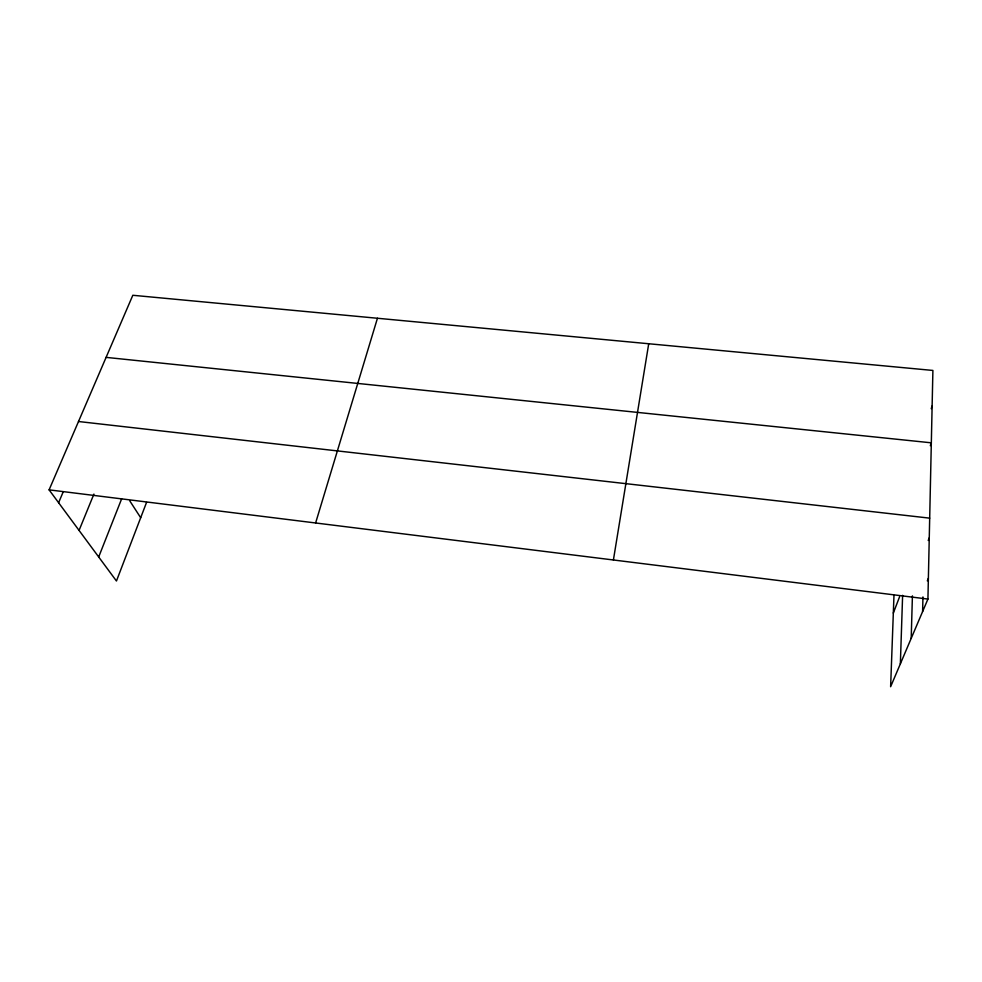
<?xml version="1.0" encoding="UTF-8"?>
<svg xmlns="http://www.w3.org/2000/svg" width="982" height="982" viewBox="0 0 982 982"><rect width="100%" height="100%" fill="white"/><g stroke="black" fill="none" stroke-linecap="round" stroke-linejoin="round"><path stroke-width="1.47" d="M893.976 595.399L890.625 686.725L927.929 599.069L932.9 370.447L132.816 295.275L49.1 489.858L116.453 581.013L146.527 502.465M922.601 611.59L922.957 596.933M911.198 638.398L912.413 595.878M900.359 663.857L902.618 595.337M613.406 559.986L648.721 343.749M315.615 522.976L377.444 318.254M931.231 408.672L932.127 405.996M930.322 445.681L931.329 442.821L106.093 357.374M893.325 613.087L899.598 596.725M928.223 540.493L929.267 537.841M98.691 556.978L121.633 498.868M79.063 530.415L93.916 494.081M927.327 580.841L928.383 578.288M58.601 502.723L63.118 492.056M78.499 421.511L929.696 518.152M49.1 489.858L927.929 599.069M129.833 500.955L140.684 517.723"/></g></svg>
